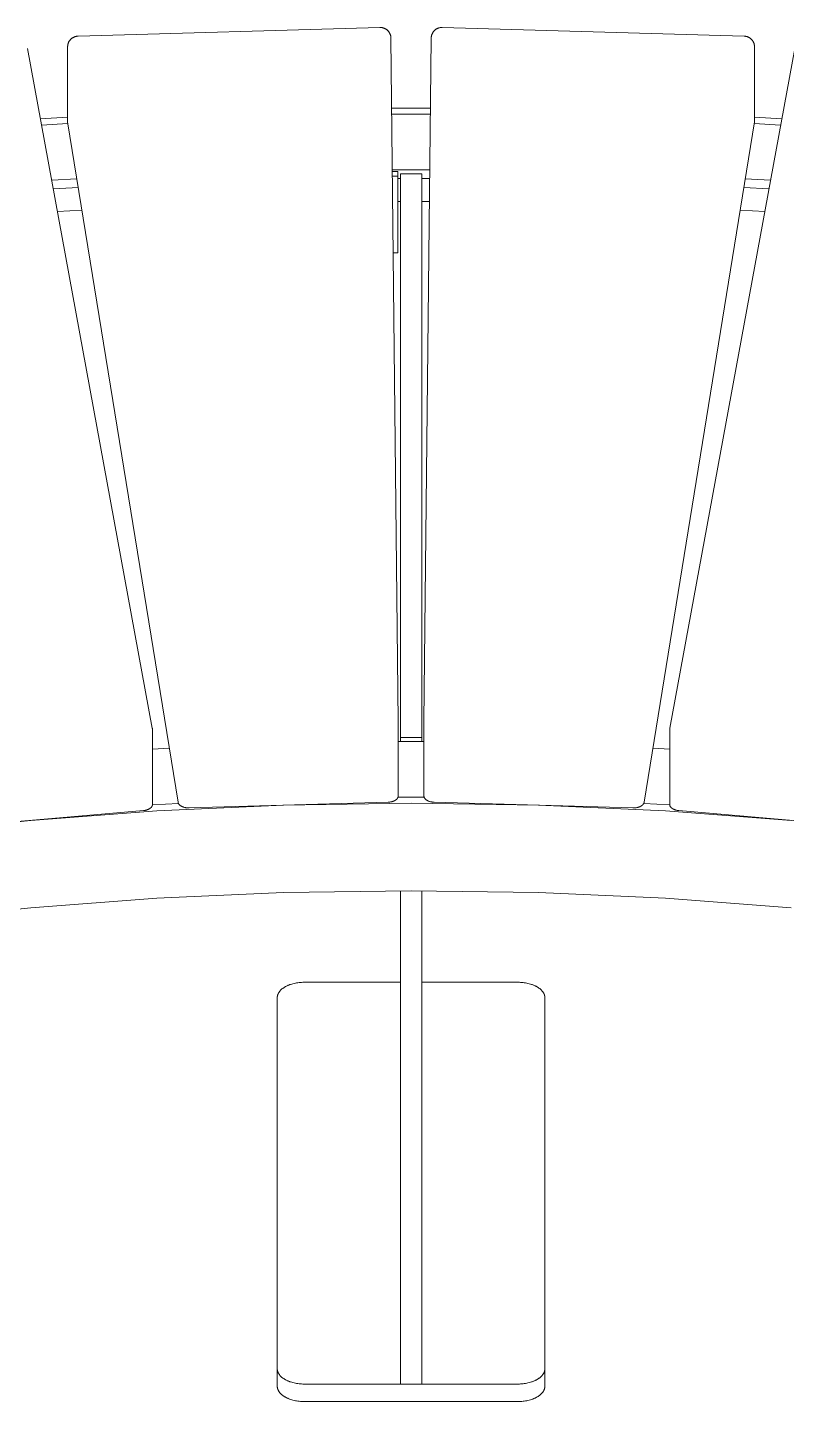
# Model space of a CAD drawing. Header units: inches. Extents: x -14 to 184, y -4 to 134.
# Drawn here: x 132.45 to 143.61, y 67.31 to 87.52 of the extents above; entities that cross this region are included whole.
import ezdxf

# ---------------------------------------------------------------- set-up
doc = ezdxf.new("R2010")
doc.units = ezdxf.units.IN
doc.layers.add('ZANO_R', color=7, linetype='Continuous', lineweight=0)

msp = doc.modelspace()

# ---------------------------------------------------------------- linework, layer by layer
at = {"layer": 'ZANO_R'}
for p, q in [((133.06349, 87.32148), (133.06653, 87.32593)), ((133.06653, 87.32593), (133.06973, 87.33028)), ((133.06973, 87.33028), (133.07307, 87.33452)), ((133.07307, 87.33452), (133.07656, 87.33864)), ((133.07656, 87.33864), (133.08018, 87.34263)), ((133.08018, 87.34263), (133.08394, 87.3465)), ((133.08394, 87.3465), (133.08784, 87.35024)), ((133.08784, 87.35024), (133.09185, 87.35385)), ((133.09185, 87.35385), (133.09599, 87.35731)), ((133.09599, 87.35731), (133.10024, 87.36063)), ((133.10024, 87.36063), (133.10461, 87.3638)), ((133.10461, 87.3638), (133.10908, 87.36682)), ((133.10908, 87.36682), (133.11365, 87.36969)), ((133.11365, 87.36969), (133.11832, 87.3724)), ((133.11832, 87.3724), (133.12308, 87.37494)), ((133.12308, 87.37494), (133.12792, 87.37732)), ((133.12792, 87.37732), (133.13284, 87.37954)), ((133.13284, 87.37954), (133.13784, 87.38158)), ((133.13784, 87.38158), (133.1429, 87.38345)), ((133.1429, 87.38345), (133.14802, 87.38515)), ((133.14802, 87.38515), (133.1532, 87.38667)), ((133.1532, 87.38667), (133.15842, 87.38802)), ((133.15842, 87.38802), (133.16369, 87.38918)), ((133.16369, 87.38918), (133.169, 87.39016)), ((133.169, 87.39016), (133.17434, 87.39096)), ((133.17434, 87.39096), (133.1797, 87.39158)), ((133.1797, 87.39158), (133.18508, 87.39201)), ((133.18508, 87.39201), (133.19047, 87.39226)), ((133.19047, 87.39226), (137.63134, 87.5199)), ((137.63134, 87.5199), (137.63676, 87.51996)), ((137.63676, 87.51996), (137.64218, 87.51983)), ((137.64218, 87.51983), (137.64758, 87.51952)), ((137.64758, 87.51952), (137.65298, 87.51903)), ((137.65298, 87.51903), (137.65835, 87.51835)), ((137.65835, 87.51835), (137.6637, 87.51748)), ((137.6637, 87.51748), (137.66901, 87.51643)), ((137.66901, 87.51643), (137.67429, 87.5152)), ((137.67429, 87.5152), (137.67952, 87.51379)), ((137.67952, 87.51379), (137.6847, 87.5122)), ((137.6847, 87.5122), (137.68982, 87.51043)), ((137.68982, 87.51043), (137.69487, 87.50849)), ((137.69487, 87.50849), (137.69986, 87.50637)), ((137.69986, 87.50637), (137.70477, 87.50409)), ((137.70477, 87.50409), (137.7096, 87.50163)), ((137.7096, 87.50163), (137.71434, 87.49902)), ((137.71434, 87.49902), (137.71899, 87.49624)), ((137.71899, 87.49624), (137.72354, 87.4933)), ((137.72354, 87.4933), (137.72799, 87.49021)), ((137.72799, 87.49021), (137.73233, 87.48696)), ((137.73233, 87.48696), (137.73655, 87.48357)), ((137.73655, 87.48357), (137.74066, 87.48004)), ((137.74066, 87.48004), (137.74464, 87.47636)), ((137.74464, 87.47636), (137.74849, 87.47256)), ((137.74849, 87.47256), (137.75221, 87.46862)), ((137.75221, 87.46862), (137.75579, 87.46455)), ((137.75579, 87.46455), (137.75923, 87.46037)), ((137.75923, 87.46037), (137.76252, 87.45607)), ((137.76252, 87.45607), (137.76567, 87.45166)), ((137.76567, 87.45166), (137.76866, 87.44714)), ((137.76866, 87.44714), (137.77149, 87.44253)), ((137.77149, 87.44253), (137.77416, 87.43781)), ((137.77416, 87.43781), (137.77667, 87.43301)), ((137.77667, 87.43301), (137.77901, 87.42813)), ((137.77901, 87.42813), (137.78119, 87.42317)), ((137.78119, 87.42317), (137.78319, 87.41813)), ((137.78319, 87.41813), (137.78501, 87.41303)), ((137.78501, 87.41303), (137.78666, 87.40787)), ((137.78666, 87.40787), (137.78814, 87.40266)), ((137.78814, 87.40266), (137.78943, 87.3974)), ((137.78943, 87.3974), (137.79054, 87.3921)), ((137.79054, 87.3921), (137.79147, 87.38676)), ((137.79147, 87.38676), (137.79221, 87.3814)), ((137.79221, 87.3814), (137.79277, 87.37601)), ((137.79277, 87.37601), (137.79306, 87.37206)), ((137.79306, 87.37206), (137.79325, 87.36811)), ((137.79325, 87.36811), (137.79334, 87.36415)), ((137.79334, 87.36415), (137.89974, 77.30796)), ((138.2791, 77.30796), (138.38551, 87.36415)), ((138.38551, 87.36415), (138.3856, 87.36811)), ((138.3856, 87.36811), (138.38579, 87.37206)), ((138.38579, 87.37206), (138.38608, 87.37601)), ((138.38608, 87.37601), (138.38664, 87.3814)), ((138.38664, 87.3814), (138.38738, 87.38676)), ((138.38738, 87.38676), (138.38831, 87.3921)), ((138.38831, 87.3921), (138.38942, 87.3974)), ((138.38942, 87.3974), (138.39071, 87.40266)), ((138.39071, 87.40266), (138.39218, 87.40787)), ((138.39218, 87.40787), (138.39383, 87.41303)), ((138.39383, 87.41303), (138.39566, 87.41813)), ((138.39566, 87.41813), (138.39766, 87.42317)), ((138.39766, 87.42317), (138.39983, 87.42813)), ((138.39983, 87.42813), (138.40218, 87.43301)), ((138.40218, 87.43301), (138.40468, 87.43781)), ((138.40468, 87.43781), (138.40736, 87.44253)), ((138.40736, 87.44253), (138.41019, 87.44714)), ((138.41019, 87.44714), (138.41318, 87.45166)), ((138.41318, 87.45166), (138.41632, 87.45607)), ((138.41632, 87.45607), (138.41962, 87.46037)), ((138.41962, 87.46037), (138.42306, 87.46455)), ((138.42306, 87.46455), (138.42664, 87.46862)), ((138.42664, 87.46862), (138.43036, 87.47256)), ((138.43036, 87.47256), (138.43421, 87.47636)), ((138.43421, 87.47636), (138.43819, 87.48004)), ((138.43819, 87.48004), (138.4423, 87.48357)), ((138.4423, 87.48357), (138.44652, 87.48696)), ((138.44652, 87.48696), (138.45086, 87.49021)), ((138.45086, 87.49021), (138.4553, 87.4933)), ((138.4553, 87.4933), (138.45986, 87.49624)), ((138.45986, 87.49624), (138.4645, 87.49902)), ((138.4645, 87.49902), (138.46925, 87.50163)), ((138.46925, 87.50163), (138.47408, 87.50409)), ((138.47408, 87.50409), (138.47899, 87.50637)), ((138.47899, 87.50637), (138.48397, 87.50849)), ((138.48397, 87.50849), (138.48903, 87.51043)), ((138.48903, 87.51043), (138.49415, 87.5122)), ((138.49415, 87.5122), (138.49933, 87.51379)), ((138.49933, 87.51379), (138.50456, 87.5152)), ((138.50456, 87.5152), (138.50983, 87.51643)), ((138.50983, 87.51643), (138.51515, 87.51748)), ((138.51515, 87.51748), (138.52049, 87.51835)), ((138.52049, 87.51835), (138.52587, 87.51903)), ((138.52587, 87.51903), (138.53126, 87.51952)), ((138.53126, 87.51952), (138.53667, 87.51983)), ((138.53667, 87.51983), (138.54209, 87.51996)), ((138.54209, 87.51996), (138.5475, 87.5199)), ((138.5475, 87.5199), (142.98838, 87.39226)), ((142.98838, 87.39226), (142.99377, 87.39201)), ((142.99377, 87.39201), (142.99915, 87.39158)), ((142.99915, 87.39158), (143.00451, 87.39096)), ((143.00451, 87.39096), (143.00985, 87.39016)), ((143.00985, 87.39016), (143.01515, 87.38918)), ((143.01515, 87.38918), (143.02042, 87.38802)), ((143.02042, 87.38802), (143.02565, 87.38667)), ((143.02565, 87.38667), (143.03083, 87.38515)), ((143.03083, 87.38515), (143.03595, 87.38345)), ((143.03595, 87.38345), (143.04101, 87.38158)), ((143.04101, 87.38158), (143.046, 87.37954)), ((143.046, 87.37954), (143.05092, 87.37732)), ((143.05092, 87.37732), (143.05577, 87.37494)), ((143.05577, 87.37494), (143.06052, 87.3724)), ((143.06052, 87.3724), (143.06519, 87.36969)), ((143.06519, 87.36969), (143.06976, 87.36682)), ((143.06976, 87.36682), (143.07424, 87.3638)), ((143.07424, 87.3638), (143.0786, 87.36063)), ((143.0786, 87.36063), (143.08286, 87.35731)), ((143.08286, 87.35731), (143.08699, 87.35385)), ((143.08699, 87.35385), (143.09101, 87.35024)), ((143.09101, 87.35024), (143.0949, 87.3465)), ((143.0949, 87.3465), (143.09866, 87.34263)), ((143.09866, 87.34263), (143.10229, 87.33864)), ((143.10229, 87.33864), (143.10577, 87.33452)), ((143.10577, 87.33452), (143.10912, 87.33028)), ((143.10912, 87.33028), (143.11231, 87.32593)), ((143.11231, 87.32593), (143.11536, 87.32148)), ((132.44726, 87.21126), (134.28307, 77.21089)), ((133.03751, 87.23484), (133.0376, 87.24024)), ((133.03751, 86.14189), (133.03751, 87.23484)), ((133.0376, 87.24024), (133.03788, 87.24562)), ((133.03788, 87.24562), (133.03834, 87.251)), ((133.03834, 87.251), (133.03899, 87.25636)), ((133.03899, 87.25636), (133.03982, 87.26169)), ((133.03982, 87.26169), (133.04083, 87.26699)), ((133.04083, 87.26699), (133.04202, 87.27225)), ((133.04202, 87.27225), (133.04339, 87.27747)), ((133.04339, 87.27747), (133.04494, 87.28264)), ((133.04494, 87.28264), (133.04667, 87.28776)), ((133.04667, 87.28776), (133.04857, 87.29281)), ((133.04857, 87.29281), (133.05064, 87.29779)), ((133.05064, 87.29779), (133.05288, 87.3027)), ((133.05288, 87.3027), (133.05529, 87.30753)), ((133.05529, 87.30753), (133.05786, 87.31227)), ((133.05786, 87.31227), (133.0606, 87.31692)), ((133.0606, 87.31692), (133.06349, 87.32148)), ((141.89578, 77.21089), (143.73159, 87.21126)), ((143.11536, 87.32148), (143.11825, 87.31692)), ((143.11825, 87.31692), (143.12098, 87.31227)), ((143.12098, 87.31227), (143.12356, 87.30753)), ((143.12356, 87.30753), (143.12596, 87.3027)), ((143.12596, 87.3027), (143.12821, 87.29779)), ((143.12821, 87.29779), (143.13028, 87.29281)), ((143.13028, 87.29281), (143.13218, 87.28776)), ((143.13218, 87.28776), (143.1339, 87.28264)), ((143.1339, 87.28264), (143.13545, 87.27747)), ((143.13545, 87.27747), (143.13683, 87.27225)), ((143.13683, 87.27225), (143.13802, 87.26699)), ((143.13802, 87.26699), (143.13903, 87.26169)), ((143.13903, 87.26169), (143.13986, 87.25636)), ((143.13986, 87.25636), (143.1405, 87.251)), ((143.1405, 87.251), (143.14096, 87.24562)), ((143.14096, 87.24562), (143.14124, 87.24024)), ((143.14124, 87.24024), (143.14133, 87.23484)), ((143.14133, 87.23484), (143.14133, 86.14189)), ((137.80423, 86.3346), (138.37461, 86.3346)), ((132.63739, 86.17554), (133.03751, 86.19814)), ((133.03753, 86.14038), (133.03751, 86.14189)), ((133.0376, 86.13888), (133.03753, 86.14038)), ((133.03771, 86.13737), (133.0376, 86.13888)), ((133.03771, 86.13737), (133.03784, 86.13605)), ((133.03784, 86.13605), (133.038, 86.13473)), ((133.038, 86.13473), (133.0382, 86.13341)), ((134.66226, 76.12084), (133.0382, 86.13341)), ((137.8052, 86.24368), (138.37365, 86.24368)), ((143.14065, 86.13341), (141.51659, 76.12084)), ((143.14089, 86.1351), (143.14065, 86.13341)), ((143.14109, 86.13679), (143.14089, 86.1351)), ((143.14122, 86.13849), (143.14109, 86.13679)), ((143.14131, 86.14019), (143.14122, 86.13849)), ((143.14133, 86.14189), (143.14131, 86.14019)), ((143.14133, 86.19814), (143.54145, 86.17554)), ((132.65399, 86.08512), (133.04247, 86.10709)), ((143.13638, 86.10709), (143.52486, 86.08512)), ((137.81385, 85.42541), (138.36499, 85.42541)), ((137.81409, 85.40289), (137.89257, 85.40289)), ((137.89257, 85.33469), (137.81481, 85.33469)), ((137.89257, 85.33469), (137.89257, 85.40289)), ((137.89257, 84.37033), (137.89257, 85.33469)), ((137.93194, 85.36879), (138.2469, 85.36879)), ((137.93194, 77.07222), (137.93194, 85.36879)), ((138.2469, 77.07222), (138.2469, 85.36879)), ((132.80337, 85.27138), (133.17462, 85.29236)), ((132.82673, 85.14417), (133.19529, 85.1649)), ((137.89257, 85.29703), (137.93194, 85.29711)), ((138.2469, 85.29711), (138.36363, 85.29683)), ((142.98355, 85.1649), (143.35212, 85.14417)), ((143.00423, 85.29236), (143.37547, 85.27138)), ((137.93194, 84.95816), (137.89257, 84.95809)), ((138.36005, 84.9579), (138.2469, 84.95816)), ((133.24924, 84.83229), (132.88757, 84.81271)), ((143.29127, 84.81271), (142.9296, 84.83229)), ((137.89257, 84.25039), (137.89257, 84.37033)), ((137.89257, 84.20393), (137.82678, 84.20393)), ((137.89257, 84.21532), (137.89257, 84.25039)), ((137.89257, 84.20653), (137.89257, 84.21532)), ((137.89257, 84.20446), (137.89257, 84.20653)), ((137.89257, 84.20401), (137.89257, 84.20446)), ((137.89257, 84.20394), (137.89257, 84.20401)), ((137.89257, 84.20395), (137.89257, 84.20393)), ((137.89257, 84.20393), (137.89257, 84.20394)), ((137.89257, 84.20393), (137.89257, 84.20393)), ((137.89974, 77.30796), (137.89975, 77.30629)), ((137.89975, 77.30629), (137.89975, 76.21334)), ((138.2791, 77.30629), (138.2791, 77.30796)), ((138.2791, 76.21334), (138.2791, 77.30629)), ((134.28307, 77.21089), (134.28386, 77.20619)), ((134.28386, 77.20619), (134.28451, 77.20147)), ((134.28451, 77.20147), (134.28501, 77.19673)), ((134.28501, 77.19673), (134.28537, 77.19198)), ((134.28537, 77.19198), (134.28559, 77.18722)), ((134.28559, 77.18722), (134.28566, 77.18246)), ((134.28566, 77.18246), (134.28566, 76.08951)), ((138.2791, 77.01533), (137.89975, 77.01533)), ((138.2469, 77.07222), (137.93194, 77.07222)), ((137.93194, 77.01541), (137.93194, 77.07222)), ((138.2469, 77.01541), (138.2469, 77.07222)), ((141.89319, 77.18247), (141.89578, 77.21089)), ((141.89319, 76.08951), (141.89319, 77.18246)), ((134.53283, 76.91877), (134.28566, 76.90481)), ((141.89319, 76.90481), (141.64601, 76.91877)), ((137.89929, 76.20638), (137.89941, 76.20739)), ((137.89941, 76.20739), (137.89952, 76.20839)), ((137.89952, 76.20839), (137.8996, 76.20939)), ((137.8996, 76.20939), (137.89967, 76.21038)), ((137.89967, 76.21038), (137.89971, 76.21137)), ((137.89971, 76.21137), (137.89974, 76.21236)), ((137.89974, 76.21236), (137.89975, 76.21334)), ((138.2791, 76.21334), (138.27911, 76.21236)), ((138.27911, 76.21236), (138.27913, 76.21137)), ((138.27913, 76.21137), (138.27918, 76.21038)), ((138.27918, 76.21038), (138.27925, 76.20939)), ((138.27925, 76.20939), (138.27933, 76.20839)), ((138.27933, 76.20839), (138.27943, 76.20739)), ((138.27943, 76.20739), (138.27956, 76.20638)), ((134.18318, 76.00431), (134.1895, 76.00576)), ((134.1895, 76.00576), (134.19577, 76.00739)), ((134.19577, 76.00739), (134.20199, 76.00919)), ((134.20199, 76.00919), (134.20811, 76.01117)), ((134.20811, 76.01117), (134.21413, 76.01332)), ((134.21413, 76.01332), (134.22002, 76.01565)), ((134.22002, 76.01565), (134.22575, 76.01814)), ((134.22575, 76.01814), (134.22856, 76.01945)), ((134.22856, 76.01945), (134.23132, 76.0208)), ((134.23132, 76.0208), (134.23403, 76.02219)), ((134.23403, 76.02219), (134.23669, 76.02362)), ((134.23669, 76.02362), (134.23929, 76.02508)), ((134.23929, 76.02508), (134.24185, 76.02658)), ((134.24185, 76.02658), (134.24434, 76.02812)), ((134.24434, 76.02812), (134.24677, 76.02969)), ((134.24677, 76.02969), (134.24915, 76.03129)), ((134.24915, 76.03129), (134.25145, 76.03293)), ((134.25145, 76.03293), (134.2537, 76.0346)), ((134.2537, 76.0346), (134.25587, 76.0363)), ((134.25587, 76.0363), (134.25797, 76.03802)), ((134.25797, 76.03802), (134.26001, 76.03977)), ((134.26001, 76.03977), (134.26197, 76.04155)), ((134.26197, 76.04155), (134.26385, 76.04335)), ((134.26385, 76.04335), (134.26566, 76.04517)), ((134.26566, 76.04517), (134.2674, 76.04701)), ((134.2674, 76.04701), (134.26906, 76.04887)), ((134.26906, 76.04887), (134.27064, 76.05075)), ((134.27064, 76.05075), (134.27214, 76.05265)), ((134.27214, 76.05265), (134.27356, 76.05456)), ((134.27356, 76.05456), (134.2749, 76.05648)), ((134.2749, 76.05648), (134.27616, 76.05841)), ((134.27616, 76.05841), (134.27734, 76.06035)), ((134.27734, 76.06035), (134.27844, 76.0623)), ((134.27844, 76.0623), (134.27946, 76.06425)), ((134.27946, 76.06425), (134.2804, 76.06621)), ((134.2804, 76.06621), (134.28126, 76.06817)), ((134.28126, 76.06817), (134.28204, 76.07013)), ((134.28204, 76.07013), (134.2824, 76.07112)), ((134.2824, 76.07112), (134.28274, 76.0721)), ((134.28274, 76.0721), (134.28307, 76.07308)), ((134.28307, 76.07308), (134.28337, 76.07406)), ((134.28337, 76.07406), (134.28365, 76.07504)), ((134.28365, 76.07504), (134.28391, 76.07601)), ((134.28391, 76.07601), (134.28416, 76.07699)), ((134.28416, 76.07699), (134.28438, 76.07797)), ((134.28438, 76.07797), (134.28459, 76.07894)), ((134.28459, 76.07894), (134.28478, 76.07991)), ((134.28478, 76.07991), (134.28495, 76.08088)), ((134.28495, 76.08088), (134.2851, 76.08185)), ((134.2851, 76.08185), (134.28523, 76.08282)), ((134.28514, 76.08215), (134.66771, 76.10419)), ((134.28523, 76.08282), (134.28535, 76.08378)), ((134.28535, 76.08378), (134.28544, 76.08474)), ((134.28544, 76.08474), (134.28552, 76.0857)), ((134.28552, 76.0857), (134.28558, 76.08666)), ((134.28558, 76.08666), (134.28562, 76.08761)), ((134.28562, 76.08761), (134.28565, 76.08856)), ((134.28565, 76.08856), (134.28566, 76.08951)), ((134.3487, 75.99457), (136.2153, 76.07838)), ((134.66226, 76.12084), (134.66243, 76.11986)), ((134.66243, 76.11986), (134.66261, 76.11888)), ((134.66261, 76.11888), (134.66282, 76.1179)), ((134.66282, 76.1179), (134.66305, 76.11691)), ((134.66305, 76.11691), (134.66329, 76.11592)), ((134.66329, 76.11592), (134.66356, 76.11492)), ((134.66356, 76.11492), (134.66385, 76.11393)), ((134.66385, 76.11393), (134.66415, 76.11293)), ((134.66415, 76.11293), (134.66448, 76.11193)), ((134.66448, 76.11193), (134.66483, 76.11093)), ((134.66483, 76.11093), (134.6652, 76.10993)), ((134.6652, 76.10993), (134.66559, 76.10892)), ((134.66559, 76.10892), (134.666, 76.10792)), ((134.666, 76.10792), (134.66643, 76.10691)), ((134.66643, 76.10691), (134.66689, 76.1059)), ((134.66689, 76.1059), (134.66736, 76.1049)), ((134.66736, 76.1049), (134.66838, 76.10288)), ((134.66838, 76.10288), (134.66948, 76.10087)), ((134.66948, 76.10087), (134.67068, 76.09885)), ((134.67068, 76.09885), (134.67196, 76.09685)), ((134.67196, 76.09685), (134.67333, 76.09485)), ((134.67333, 76.09485), (134.6748, 76.09285)), ((134.6748, 76.09285), (134.67635, 76.09087)), ((134.67635, 76.09087), (134.67799, 76.0889)), ((134.67799, 76.0889), (134.67973, 76.08694)), ((134.67973, 76.08694), (134.68155, 76.085)), ((134.68155, 76.085), (134.68346, 76.08308)), ((134.68346, 76.08308), (134.68547, 76.08117)), ((134.68547, 76.08117), (134.68756, 76.07929)), ((134.68756, 76.07929), (134.68973, 76.07744)), ((134.68973, 76.07744), (134.692, 76.0756)), ((134.692, 76.0756), (134.69434, 76.0738)), ((134.69434, 76.0738), (134.69677, 76.07203)), ((134.69677, 76.07203), (134.69928, 76.07029)), ((134.69928, 76.07029), (134.70188, 76.06858)), ((134.70188, 76.06858), (134.70454, 76.0669)), ((134.70454, 76.0669), (134.70729, 76.06527)), ((134.70729, 76.06527), (134.7101, 76.06367)), ((134.7101, 76.06367), (134.71299, 76.06211)), ((134.71299, 76.06211), (134.71594, 76.0606)), ((134.71594, 76.0606), (134.71896, 76.05913)), ((134.71896, 76.05913), (134.72204, 76.0577)), ((134.72204, 76.0577), (134.72518, 76.05632)), ((134.72518, 76.05632), (134.72838, 76.05498)), ((134.72838, 76.05498), (134.73163, 76.0537)), ((134.73163, 76.0537), (134.73493, 76.05246)), ((134.73493, 76.05246), (134.74166, 76.05014)), ((134.74166, 76.05014), (134.74854, 76.04802)), ((134.74854, 76.04802), (134.75556, 76.04612)), ((134.75556, 76.04612), (134.76268, 76.04443)), ((134.76268, 76.04443), (134.76987, 76.04295)), ((134.76987, 76.04295), (134.77711, 76.04169)), ((134.77711, 76.04169), (134.78436, 76.04063)), ((134.78436, 76.04063), (134.7916, 76.03979)), ((134.7916, 76.03979), (134.79881, 76.03915)), ((134.79881, 76.03915), (134.80597, 76.03872)), ((134.80597, 76.03872), (134.81304, 76.03847)), ((134.81304, 76.03847), (134.82002, 76.0384)), ((134.82002, 76.0384), (134.82688, 76.03851)), ((137.7501, 76.12253), (134.82688, 76.03851)), ((136.2153, 76.07838), (138.08942, 76.10639)), ((137.7501, 76.12253), (137.75692, 76.12281)), ((137.75692, 76.12281), (137.76382, 76.12328)), ((137.76382, 76.12328), (137.77078, 76.12392)), ((137.77078, 76.12392), (137.7778, 76.12476)), ((137.7778, 76.12476), (137.78483, 76.1258)), ((137.78483, 76.1258), (137.79186, 76.12705)), ((137.79186, 76.12705), (137.79887, 76.1285)), ((137.79887, 76.1285), (137.80582, 76.13015)), ((137.80582, 76.13015), (137.8127, 76.13202)), ((137.8127, 76.13202), (137.81946, 76.13409)), ((137.81946, 76.13409), (137.82609, 76.13637)), ((137.82609, 76.13637), (137.82935, 76.13759)), ((137.82935, 76.13759), (137.83257, 76.13885)), ((137.83257, 76.13885), (137.83573, 76.14016)), ((137.83573, 76.14016), (137.83885, 76.14153)), ((137.83885, 76.14153), (137.84191, 76.14293)), ((137.84191, 76.14293), (137.84491, 76.14439)), ((137.84491, 76.14439), (137.84786, 76.14589)), ((137.84786, 76.14589), (137.85074, 76.14743)), ((137.85074, 76.14743), (137.85356, 76.14901)), ((137.85356, 76.14901), (137.85631, 76.15064)), ((137.85631, 76.15064), (137.85898, 76.1523)), ((137.85898, 76.1523), (137.86159, 76.154)), ((137.86159, 76.154), (137.86412, 76.15574)), ((137.86412, 76.15574), (137.86657, 76.15751)), ((137.86657, 76.15751), (137.86894, 76.15932)), ((137.86894, 76.15932), (137.87122, 76.16115)), ((137.87122, 76.16115), (137.87343, 76.16302)), ((137.87343, 76.16302), (137.87555, 76.16491)), ((137.87555, 76.16491), (137.87758, 76.16682)), ((137.87758, 76.16682), (137.87952, 76.16876)), ((137.87952, 76.16876), (137.88138, 76.17072)), ((137.88138, 76.17072), (137.88314, 76.1727)), ((137.88314, 76.1727), (137.88482, 76.1747)), ((137.88482, 76.1747), (137.8864, 76.17671)), ((137.8864, 76.17671), (137.8879, 76.17874)), ((137.8879, 76.17874), (137.8893, 76.18077)), ((137.8893, 76.18077), (137.89061, 76.18282)), ((137.89061, 76.18282), (137.89183, 76.18487)), ((137.89183, 76.18487), (137.89296, 76.18693)), ((137.89296, 76.18693), (137.89349, 76.18796)), ((137.89349, 76.18796), (137.894, 76.18899)), ((137.894, 76.18899), (137.89448, 76.19002)), ((137.89448, 76.19002), (137.89494, 76.19105)), ((137.89494, 76.19105), (137.89538, 76.19208)), ((137.89538, 76.19208), (137.8958, 76.19311)), ((137.8958, 76.19311), (137.8962, 76.19414)), ((137.8962, 76.19414), (137.89657, 76.19517)), ((137.89657, 76.19517), (137.89693, 76.1962)), ((137.89693, 76.1962), (137.89726, 76.19723)), ((137.89719, 76.19702), (138.28166, 76.19702)), ((137.89726, 76.19723), (137.89757, 76.19825)), ((137.89757, 76.19825), (137.89785, 76.19928)), ((137.89785, 76.19928), (137.89812, 76.2003)), ((137.89812, 76.2003), (137.89837, 76.20132)), ((137.89837, 76.20132), (137.89859, 76.20234)), ((137.89859, 76.20234), (137.8988, 76.20335)), ((137.8988, 76.20335), (137.89898, 76.20437)), ((137.89898, 76.20437), (137.89914, 76.20538)), ((137.89914, 76.20538), (137.89929, 76.20638)), ((138.08942, 76.10639), (139.96354, 76.07838)), ((138.27956, 76.20638), (138.2797, 76.20538)), ((138.2797, 76.20538), (138.27987, 76.20437)), ((138.27987, 76.20437), (138.28005, 76.20335)), ((138.28005, 76.20335), (138.28025, 76.20234)), ((138.28025, 76.20234), (138.28048, 76.20132)), ((138.28048, 76.20132), (138.28073, 76.2003)), ((138.28073, 76.2003), (138.28099, 76.19928)), ((138.28099, 76.19928), (138.28128, 76.19825)), ((138.28128, 76.19825), (138.28159, 76.19723)), ((138.28159, 76.19723), (138.28192, 76.1962)), ((138.28192, 76.1962), (138.28227, 76.19517)), ((138.28227, 76.19517), (138.28265, 76.19414)), ((138.28265, 76.19414), (138.28304, 76.19311)), ((138.28304, 76.19311), (138.28346, 76.19208)), ((138.28346, 76.19208), (138.2839, 76.19105)), ((138.2839, 76.19105), (138.28437, 76.19002)), ((138.28437, 76.19002), (138.28485, 76.18899)), ((138.28485, 76.18899), (138.28536, 76.18796)), ((138.28536, 76.18796), (138.28589, 76.18693)), ((138.28589, 76.18693), (138.28702, 76.18487)), ((138.28702, 76.18487), (138.28824, 76.18282)), ((138.28824, 76.18282), (138.28955, 76.18077)), ((138.28955, 76.18077), (138.29095, 76.17874)), ((138.29095, 76.17874), (138.29244, 76.17671)), ((138.29244, 76.17671), (138.29403, 76.1747)), ((138.29403, 76.1747), (138.2957, 76.1727)), ((138.2957, 76.1727), (138.29747, 76.17072)), ((138.29747, 76.17072), (138.29932, 76.16876)), ((138.29932, 76.16876), (138.30127, 76.16682)), ((138.30127, 76.16682), (138.3033, 76.16491)), ((138.3033, 76.16491), (138.30542, 76.16302)), ((138.30542, 76.16302), (138.30762, 76.16115)), ((138.30762, 76.16115), (138.30991, 76.15932)), ((138.30991, 76.15932), (138.31228, 76.15751)), ((138.31228, 76.15751), (138.31473, 76.15574)), ((138.31473, 76.15574), (138.31726, 76.154)), ((138.31726, 76.154), (138.31986, 76.1523)), ((138.31986, 76.1523), (138.32254, 76.15064)), ((138.32254, 76.15064), (138.32529, 76.14901)), ((138.32529, 76.14901), (138.3281, 76.14743)), ((138.3281, 76.14743), (138.33099, 76.14589)), ((138.33099, 76.14589), (138.33393, 76.14439)), ((138.33393, 76.14439), (138.33694, 76.14293)), ((138.33694, 76.14293), (138.34, 76.14153)), ((138.34, 76.14153), (138.34311, 76.14016)), ((138.34311, 76.14016), (138.34628, 76.13885)), ((138.34628, 76.13885), (138.34949, 76.13759)), ((138.34949, 76.13759), (138.35275, 76.13637)), ((138.35275, 76.13637), (138.35938, 76.13409)), ((138.35938, 76.13409), (138.36615, 76.13202)), ((138.36615, 76.13202), (138.37302, 76.13015)), ((138.37302, 76.13015), (138.37998, 76.1285)), ((138.37998, 76.1285), (138.38698, 76.12705)), ((138.38698, 76.12705), (138.39402, 76.1258)), ((138.39402, 76.1258), (138.40105, 76.12476)), ((138.40105, 76.12476), (138.40806, 76.12392)), ((138.40806, 76.12392), (138.41503, 76.12328)), ((138.41503, 76.12328), (138.42193, 76.12281)), ((138.42193, 76.12281), (138.42875, 76.12253)), ((141.35196, 76.03851), (138.42875, 76.12253)), ((139.96354, 76.07838), (141.83015, 75.99457)), ((141.35196, 76.03851), (141.35883, 76.0384)), ((141.35883, 76.0384), (141.3658, 76.03847)), ((141.3658, 76.03847), (141.37288, 76.03872)), ((141.37288, 76.03872), (141.38003, 76.03915)), ((141.38003, 76.03915), (141.38724, 76.03979)), ((141.38724, 76.03979), (141.39449, 76.04063)), ((141.39449, 76.04063), (141.40174, 76.04169)), ((141.40174, 76.04169), (141.40898, 76.04295)), ((141.40898, 76.04295), (141.41617, 76.04443)), ((141.41617, 76.04443), (141.42328, 76.04612)), ((141.42328, 76.04612), (141.4303, 76.04802)), ((141.4303, 76.04802), (141.43719, 76.05014)), ((141.43719, 76.05014), (141.44392, 76.05246)), ((141.44392, 76.05246), (141.44722, 76.0537)), ((141.44722, 76.0537), (141.45047, 76.05498)), ((141.45047, 76.05498), (141.45366, 76.05632)), ((141.45366, 76.05632), (141.4568, 76.0577)), ((141.4568, 76.0577), (141.45988, 76.05913)), ((141.45988, 76.05913), (141.4629, 76.0606)), ((141.4629, 76.0606), (141.46586, 76.06211)), ((141.46586, 76.06211), (141.46874, 76.06367)), ((141.46874, 76.06367), (141.47156, 76.06527)), ((141.47156, 76.06527), (141.4743, 76.0669)), ((141.4743, 76.0669), (141.47697, 76.06858)), ((141.47697, 76.06858), (141.47956, 76.07029)), ((141.47956, 76.07029), (141.48207, 76.07203)), ((141.48207, 76.07203), (141.4845, 76.0738)), ((141.4845, 76.0738), (141.48685, 76.0756)), ((141.48685, 76.0756), (141.48911, 76.07744)), ((141.48911, 76.07744), (141.49129, 76.07929)), ((141.49129, 76.07929), (141.49338, 76.08117)), ((141.49338, 76.08117), (141.49538, 76.08308)), ((141.49538, 76.08308), (141.4973, 76.085)), ((141.4973, 76.085), (141.49912, 76.08694)), ((141.49912, 76.08694), (141.50085, 76.0889)), ((141.50085, 76.0889), (141.5025, 76.09087)), ((141.5025, 76.09087), (141.50405, 76.09285)), ((141.50405, 76.09285), (141.50551, 76.09485)), ((141.50551, 76.09485), (141.50689, 76.09685)), ((141.50689, 76.09685), (141.50817, 76.09885)), ((141.50817, 76.09885), (141.50936, 76.10087)), ((141.50936, 76.10087), (141.51047, 76.10288)), ((141.51047, 76.10288), (141.51149, 76.1049)), ((141.51114, 76.10419), (141.8937, 76.08215)), ((141.51149, 76.1049), (141.51196, 76.1059)), ((141.51196, 76.1059), (141.51242, 76.10691)), ((141.51242, 76.10691), (141.51285, 76.10792)), ((141.51285, 76.10792), (141.51326, 76.10892)), ((141.51326, 76.10892), (141.51365, 76.10993)), ((141.51365, 76.10993), (141.51402, 76.11093)), ((141.51402, 76.11093), (141.51437, 76.11193)), ((141.51437, 76.11193), (141.51469, 76.11293)), ((141.51469, 76.11293), (141.515, 76.11393)), ((141.515, 76.11393), (141.51529, 76.11492)), ((141.51529, 76.11492), (141.51555, 76.11592)), ((141.51555, 76.11592), (141.5158, 76.11691)), ((141.5158, 76.11691), (141.51603, 76.1179)), ((141.51603, 76.1179), (141.51623, 76.11888)), ((141.51623, 76.11888), (141.51642, 76.11986)), ((141.51642, 76.11986), (141.51659, 76.12084)), ((141.89319, 76.08951), (141.8932, 76.08856)), ((141.8932, 76.08856), (141.89322, 76.08761)), ((141.89322, 76.08761), (141.89326, 76.08666)), ((141.89326, 76.08666), (141.89333, 76.0857)), ((141.89333, 76.0857), (141.8934, 76.08474)), ((141.8934, 76.08474), (141.8935, 76.08378)), ((141.8935, 76.08378), (141.89361, 76.08282)), ((141.89361, 76.08282), (141.89375, 76.08185)), ((141.89375, 76.08185), (141.8939, 76.08088)), ((141.8939, 76.08088), (141.89407, 76.07991)), ((141.89407, 76.07991), (141.89426, 76.07894)), ((141.89426, 76.07894), (141.89446, 76.07797)), ((141.89446, 76.07797), (141.89469, 76.07699)), ((141.89469, 76.07699), (141.89493, 76.07601)), ((141.89493, 76.07601), (141.8952, 76.07504)), ((141.8952, 76.07504), (141.89548, 76.07406)), ((141.89548, 76.07406), (141.89578, 76.07308)), ((141.89578, 76.07308), (141.8961, 76.0721)), ((141.8961, 76.0721), (141.89644, 76.07112)), ((141.89644, 76.07112), (141.8968, 76.07013)), ((141.8968, 76.07013), (141.89759, 76.06817)), ((141.89759, 76.06817), (141.89845, 76.06621)), ((141.89845, 76.06621), (141.89939, 76.06425)), ((141.89939, 76.06425), (141.90041, 76.0623)), ((141.90041, 76.0623), (141.90151, 76.06035)), ((141.90151, 76.06035), (141.90269, 76.05841)), ((141.90269, 76.05841), (141.90395, 76.05648)), ((141.90395, 76.05648), (141.90529, 76.05456)), ((141.90529, 76.05456), (141.90671, 76.05265)), ((141.90671, 76.05265), (141.90821, 76.05075)), ((141.90821, 76.05075), (141.90979, 76.04887)), ((141.90979, 76.04887), (141.91145, 76.04701)), ((141.91145, 76.04701), (141.91318, 76.04517)), ((141.91318, 76.04517), (141.91499, 76.04335)), ((141.91499, 76.04335), (141.91688, 76.04155)), ((141.91688, 76.04155), (141.91884, 76.03977)), ((141.91884, 76.03977), (141.92087, 76.03802)), ((141.92087, 76.03802), (141.92298, 76.0363)), ((141.92298, 76.0363), (141.92515, 76.0346)), ((141.92515, 76.0346), (141.92739, 76.03293)), ((141.92739, 76.03293), (141.9297, 76.03129)), ((141.9297, 76.03129), (141.93207, 76.02969)), ((141.93207, 76.02969), (141.93451, 76.02812)), ((141.93451, 76.02812), (141.937, 76.02658)), ((141.937, 76.02658), (141.93955, 76.02508)), ((141.93955, 76.02508), (141.94216, 76.02362)), ((141.94216, 76.02362), (141.94482, 76.02219)), ((141.94482, 76.02219), (141.94753, 76.0208)), ((141.94753, 76.0208), (141.95029, 76.01945)), ((141.95029, 76.01945), (141.95309, 76.01814)), ((141.95309, 76.01814), (141.95883, 76.01565)), ((141.95883, 76.01565), (141.96472, 76.01332)), ((141.96472, 76.01332), (141.97074, 76.01117)), ((141.97074, 76.01117), (141.97686, 76.00919)), ((141.97686, 76.00919), (141.98307, 76.00739)), ((141.98307, 76.00739), (141.98935, 76.00576)), ((141.98935, 76.00576), (141.99567, 76.00431)), ((130.6675, 75.66266), (132.49703, 75.85563)), ((134.15159, 75.9996), (131.25728, 75.74837)), ((132.49703, 75.85563), (134.3487, 75.99457)), ((134.15159, 75.9996), (134.15785, 76.00022)), ((134.15785, 76.00022), (134.16415, 76.00099)), ((134.16415, 76.00099), (134.17048, 76.00193)), ((134.17048, 76.00193), (134.17683, 76.00304)), ((134.17683, 76.00304), (134.18318, 76.00431)), ((141.83015, 75.99457), (143.68182, 75.85563)), ((141.99567, 76.00431), (142.00201, 76.00304)), ((142.00201, 76.00304), (142.00836, 76.00193)), ((142.00836, 76.00193), (142.0147, 76.00099)), ((142.0147, 76.00099), (142.021, 76.00022)), ((142.021, 76.00022), (142.02725, 75.9996)), ((144.92157, 75.74837), (142.02725, 75.9996)), ((136.2153, 74.79255), (134.3487, 74.70874)), ((138.08942, 74.82057), (136.2153, 74.79255)), ((137.93194, 67.56316), (137.93194, 74.82037)), ((139.96354, 74.79255), (138.08942, 74.82057)), ((138.2469, 67.56316), (138.2469, 74.82037)), ((141.83015, 74.70874), (139.96354, 74.79255)), ((134.3487, 74.70874), (132.49703, 74.5698)), ((143.68182, 74.5698), (141.83015, 74.70874)), ((132.49703, 74.5698), (130.6675, 74.37684)), ((136.19073, 73.37496), (136.19659, 73.37973)), ((136.19659, 73.37973), (136.20267, 73.38441)), ((136.20267, 73.38441), (136.20897, 73.38901)), ((136.20897, 73.38901), (136.21548, 73.39352)), ((136.21548, 73.39352), (136.2222, 73.39794)), ((136.2222, 73.39794), (136.22912, 73.40226)), ((136.22912, 73.40226), (136.23623, 73.40647)), ((136.23623, 73.40647), (136.24353, 73.41058)), ((136.24353, 73.41058), (136.25101, 73.41457)), ((136.25101, 73.41457), (136.25866, 73.41845)), ((136.25866, 73.41845), (136.26647, 73.42221)), ((136.26647, 73.42221), (136.27444, 73.42585)), ((136.27444, 73.42585), (136.28255, 73.42936)), ((136.28255, 73.42936), (136.2908, 73.43274)), ((136.2908, 73.43274), (136.29918, 73.436)), ((136.29918, 73.436), (136.30768, 73.43911)), ((136.30768, 73.43911), (136.31629, 73.4421)), ((136.31629, 73.4421), (136.33379, 73.44765)), ((136.33379, 73.44765), (136.35162, 73.45265)), ((136.35162, 73.45265), (136.3697, 73.45709)), ((136.3697, 73.45709), (136.38795, 73.46096)), ((136.38795, 73.46096), (136.40629, 73.46427)), ((136.40629, 73.46427), (136.42466, 73.46703)), ((136.42466, 73.46703), (136.44298, 73.46925)), ((136.44298, 73.46925), (136.4612, 73.47094)), ((136.4612, 73.47094), (136.47924, 73.47213)), ((136.47924, 73.47213), (136.49707, 73.47282)), ((136.49707, 73.47282), (136.51462, 73.47305)), ((137.93194, 73.47305), (136.51462, 73.47305)), ((139.66423, 73.47305), (138.2469, 73.47305)), ((139.66423, 73.47305), (139.68178, 73.47282)), ((139.68178, 73.47282), (139.6996, 73.47213)), ((139.6996, 73.47213), (139.71765, 73.47094)), ((139.71765, 73.47094), (139.73587, 73.46925)), ((139.73587, 73.46925), (139.75419, 73.46703)), ((139.75419, 73.46703), (139.77256, 73.46427)), ((139.77256, 73.46427), (139.7909, 73.46096)), ((139.7909, 73.46096), (139.80915, 73.45709)), ((139.80915, 73.45709), (139.82722, 73.45265)), ((139.82722, 73.45265), (139.84505, 73.44765)), ((139.84505, 73.44765), (139.86256, 73.4421)), ((139.86256, 73.4421), (139.87117, 73.43911)), ((139.87117, 73.43911), (139.87966, 73.436)), ((139.87966, 73.436), (139.88804, 73.43274)), ((139.88804, 73.43274), (139.89629, 73.42936)), ((139.89629, 73.42936), (139.90441, 73.42585)), ((139.90441, 73.42585), (139.91238, 73.42221)), ((139.91238, 73.42221), (139.92019, 73.41845)), ((139.92019, 73.41845), (139.92784, 73.41457)), ((139.92784, 73.41457), (139.93532, 73.41058)), ((139.93532, 73.41058), (139.94262, 73.40647)), ((139.94262, 73.40647), (139.94973, 73.40226)), ((139.94973, 73.40226), (139.95665, 73.39794)), ((139.95665, 73.39794), (139.96337, 73.39352)), ((139.96337, 73.39352), (139.96988, 73.38901)), ((139.96988, 73.38901), (139.97618, 73.38441)), ((139.97618, 73.38441), (139.98226, 73.37973)), ((139.98226, 73.37973), (139.98812, 73.37496)), ((136.12092, 73.24574), (136.12094, 73.24826)), ((136.12092, 73.24574), (136.12092, 67.79046)), ((136.12094, 73.24826), (136.12102, 73.25079)), ((136.12102, 73.25079), (136.12114, 73.25333)), ((136.12114, 73.25333), (136.12131, 73.25588)), ((136.12131, 73.25588), (136.12153, 73.25844)), ((136.12153, 73.25844), (136.12181, 73.261)), ((136.12181, 73.261), (136.12213, 73.26358)), ((136.12213, 73.26358), (136.12251, 73.26617)), ((136.12251, 73.26617), (136.12294, 73.26876)), ((136.12294, 73.26876), (136.12343, 73.27136)), ((136.12343, 73.27136), (136.12397, 73.27397)), ((136.12397, 73.27397), (136.12456, 73.27659)), ((136.12456, 73.27659), (136.12521, 73.27921)), ((136.12521, 73.27921), (136.12591, 73.28184)), ((136.12591, 73.28184), (136.12667, 73.28447)), ((136.12667, 73.28447), (136.12749, 73.2871)), ((136.12749, 73.2871), (136.12837, 73.28974)), ((136.12837, 73.28974), (136.1293, 73.29239)), ((136.1293, 73.29239), (136.13029, 73.29504)), ((136.13029, 73.29504), (136.13133, 73.29768)), ((136.13133, 73.29768), (136.13244, 73.30033)), ((136.13244, 73.30033), (136.13361, 73.30299)), ((136.13361, 73.30299), (136.13483, 73.30564)), ((136.13483, 73.30564), (136.13612, 73.30829)), ((136.13612, 73.30829), (136.13746, 73.31094)), ((136.13746, 73.31094), (136.13886, 73.31359)), ((136.13886, 73.31359), (136.14033, 73.31623)), ((136.14033, 73.31623), (136.14185, 73.31888)), ((136.14185, 73.31888), (136.14509, 73.32416)), ((136.14509, 73.32416), (136.14856, 73.32941)), ((136.14856, 73.32941), (136.15228, 73.33465)), ((136.15228, 73.33465), (136.15624, 73.33985)), ((136.15624, 73.33985), (136.16045, 73.34502)), ((136.16045, 73.34502), (136.1649, 73.35014)), ((136.1649, 73.35014), (136.16959, 73.35522)), ((136.16959, 73.35522), (136.17452, 73.36025)), ((136.17452, 73.36025), (136.17969, 73.36522)), ((136.17969, 73.36522), (136.18509, 73.37013)), ((136.18509, 73.37013), (136.19073, 73.37496)), ((139.98812, 73.37496), (139.99375, 73.37013)), ((139.99375, 73.37013), (139.99915, 73.36522)), ((139.99915, 73.36522), (140.00432, 73.36025)), ((140.00432, 73.36025), (140.00925, 73.35522)), ((140.00925, 73.35522), (140.01394, 73.35014)), ((140.01394, 73.35014), (140.01839, 73.34502)), ((140.01839, 73.34502), (140.0226, 73.33985)), ((140.0226, 73.33985), (140.02657, 73.33465)), ((140.02657, 73.33465), (140.03029, 73.32941)), ((140.03029, 73.32941), (140.03376, 73.32416)), ((140.03376, 73.32416), (140.03699, 73.31888)), ((140.03699, 73.31888), (140.03852, 73.31623)), ((140.03852, 73.31623), (140.03998, 73.31359)), ((140.03998, 73.31359), (140.04139, 73.31094)), ((140.04139, 73.31094), (140.04273, 73.30829)), ((140.04273, 73.30829), (140.04401, 73.30564)), ((140.04401, 73.30564), (140.04524, 73.30299)), ((140.04524, 73.30299), (140.0464, 73.30033)), ((140.0464, 73.30033), (140.04751, 73.29768)), ((140.04751, 73.29768), (140.04856, 73.29504)), ((140.04856, 73.29504), (140.04955, 73.29239)), ((140.04955, 73.29239), (140.05048, 73.28974)), ((140.05048, 73.28974), (140.05135, 73.2871)), ((140.05135, 73.2871), (140.05217, 73.28447)), ((140.05217, 73.28447), (140.05293, 73.28184)), ((140.05293, 73.28184), (140.05364, 73.27921)), ((140.05364, 73.27921), (140.05429, 73.27659)), ((140.05429, 73.27659), (140.05488, 73.27397)), ((140.05488, 73.27397), (140.05542, 73.27136)), ((140.05542, 73.27136), (140.0559, 73.26876)), ((140.0559, 73.26876), (140.05633, 73.26617)), ((140.05633, 73.26617), (140.05671, 73.26358)), ((140.05671, 73.26358), (140.05704, 73.261)), ((140.05704, 73.261), (140.05731, 73.25844)), ((140.05731, 73.25844), (140.05754, 73.25588)), ((140.05754, 73.25588), (140.05771, 73.25333)), ((140.05771, 73.25333), (140.05783, 73.25079)), ((140.05783, 73.25079), (140.0579, 73.24826)), ((140.0579, 73.24826), (140.05793, 73.24574)), ((140.05793, 67.79046), (140.05793, 73.24574)), ((136.12094, 67.78795), (136.12092, 67.79046)), ((136.12092, 67.79046), (136.12092, 67.5333)), ((136.12102, 67.78542), (136.12094, 67.78795)), ((136.12114, 67.78288), (136.12102, 67.78542)), ((136.12131, 67.78033), (136.12114, 67.78288)), ((136.12153, 67.77777), (136.12131, 67.78033)), ((136.12181, 67.7752), (136.12153, 67.77777)), ((136.12213, 67.77263), (136.12181, 67.7752)), ((136.12251, 67.77004), (136.12213, 67.77263)), ((136.12294, 67.76745), (136.12251, 67.77004)), ((136.12343, 67.76484), (136.12294, 67.76745)), ((136.12397, 67.76224), (136.12343, 67.76484)), ((136.12456, 67.75962), (136.12397, 67.76224)), ((136.12521, 67.757), (136.12456, 67.75962)), ((136.12591, 67.75437), (136.12521, 67.757)), ((136.12667, 67.75174), (136.12591, 67.75437)), ((136.12749, 67.7491), (136.12667, 67.75174)), ((136.12837, 67.74646), (136.12749, 67.7491)), ((136.1293, 67.74382), (136.12837, 67.74646)), ((136.13029, 67.74117), (136.1293, 67.74382)), ((136.13133, 67.73852), (136.13029, 67.74117)), ((136.13244, 67.73587), (136.13133, 67.73852)), ((136.13361, 67.73322), (136.13244, 67.73587)), ((136.13483, 67.73057), (136.13361, 67.73322)), ((136.13612, 67.72792), (136.13483, 67.73057)), ((136.13746, 67.72527), (136.13612, 67.72792)), ((136.13886, 67.72262), (136.13746, 67.72527)), ((136.14033, 67.71997), (136.13886, 67.72262)), ((136.14185, 67.71733), (136.14033, 67.71997)), ((136.14509, 67.71205), (136.14185, 67.71733)), ((140.03699, 67.71733), (140.03376, 67.71205)), ((140.03852, 67.71997), (140.03699, 67.71733)), ((140.03998, 67.72262), (140.03852, 67.71997)), ((140.04139, 67.72527), (140.03998, 67.72262)), ((140.04273, 67.72792), (140.04139, 67.72527)), ((140.04401, 67.73057), (140.04273, 67.72792)), ((140.04524, 67.73322), (140.04401, 67.73057)), ((140.0464, 67.73587), (140.04524, 67.73322)), ((140.04751, 67.73852), (140.0464, 67.73587)), ((140.04856, 67.74117), (140.04751, 67.73852)), ((140.04955, 67.74382), (140.04856, 67.74117)), ((140.05048, 67.74646), (140.04955, 67.74382)), ((140.05135, 67.7491), (140.05048, 67.74646)), ((140.05217, 67.75174), (140.05135, 67.7491)), ((140.05293, 67.75437), (140.05217, 67.75174)), ((140.05364, 67.757), (140.05293, 67.75437)), ((140.05429, 67.75962), (140.05364, 67.757)), ((140.05488, 67.76224), (140.05429, 67.75962)), ((140.05542, 67.76484), (140.05488, 67.76224)), ((140.0559, 67.76745), (140.05542, 67.76484)), ((140.05633, 67.77004), (140.0559, 67.76745)), ((140.05671, 67.77263), (140.05633, 67.77004)), ((140.05704, 67.7752), (140.05671, 67.77263)), ((140.05731, 67.77777), (140.05704, 67.7752)), ((140.05754, 67.78033), (140.05731, 67.77777)), ((140.05771, 67.78288), (140.05754, 67.78033)), ((140.05783, 67.78542), (140.05771, 67.78288)), ((140.0579, 67.78795), (140.05783, 67.78542)), ((140.05793, 67.79046), (140.0579, 67.78795)), ((140.05793, 67.5333), (140.05793, 67.79046)), ((136.12094, 67.53078), (136.12092, 67.5333)), ((136.12102, 67.52825), (136.12094, 67.53078)), ((136.12114, 67.52572), (136.12102, 67.52825)), ((136.12131, 67.52317), (136.12114, 67.52572)), ((136.12153, 67.52061), (136.12131, 67.52317)), ((136.12181, 67.51804), (136.12153, 67.52061)), ((136.12213, 67.51546), (136.12181, 67.51804)), ((136.12251, 67.51288), (136.12213, 67.51546)), ((136.14856, 67.7068), (136.14509, 67.71205)), ((136.15228, 67.70156), (136.14856, 67.7068)), ((136.15624, 67.69636), (136.15228, 67.70156)), ((136.16045, 67.69119), (136.15624, 67.69636)), ((136.1649, 67.68606), (136.16045, 67.69119)), ((136.16959, 67.68099), (136.1649, 67.68606)), ((136.17452, 67.67596), (136.16959, 67.68099)), ((136.17969, 67.67099), (136.17452, 67.67596)), ((136.18509, 67.66608), (136.17969, 67.67099)), ((136.19073, 67.66124), (136.18509, 67.66608)), ((136.19659, 67.65648), (136.19073, 67.66124)), ((136.20267, 67.6518), (136.19659, 67.65648)), ((136.20897, 67.6472), (136.20267, 67.6518)), ((136.21548, 67.64268), (136.20897, 67.6472)), ((136.2222, 67.63827), (136.21548, 67.64268)), ((136.22912, 67.63395), (136.2222, 67.63827)), ((136.23623, 67.62974), (136.22912, 67.63395)), ((136.24353, 67.62563), (136.23623, 67.62974)), ((136.25101, 67.62164), (136.24353, 67.62563)), ((136.25866, 67.61776), (136.25101, 67.62164)), ((136.26647, 67.614), (136.25866, 67.61776)), ((136.27444, 67.61036), (136.26647, 67.614)), ((136.28255, 67.60685), (136.27444, 67.61036)), ((136.2908, 67.60346), (136.28255, 67.60685)), ((136.29918, 67.60021), (136.2908, 67.60346)), ((136.30768, 67.59709), (136.29918, 67.60021)), ((136.31629, 67.59411), (136.30768, 67.59709)), ((136.33379, 67.58855), (136.31629, 67.59411)), ((136.35162, 67.58356), (136.33379, 67.58855)), ((136.3697, 67.57912), (136.35162, 67.58356)), ((136.38795, 67.57525), (136.3697, 67.57912)), ((136.40629, 67.57194), (136.38795, 67.57525)), ((136.42466, 67.56917), (136.40629, 67.57194)), ((136.44298, 67.56696), (136.42466, 67.56917)), ((136.4612, 67.56526), (136.44298, 67.56696)), ((136.47924, 67.56408), (136.4612, 67.56526)), ((136.49707, 67.56339), (136.47924, 67.56408)), ((136.51462, 67.56316), (136.49707, 67.56339)), ((136.51462, 67.56316), (139.66423, 67.56316)), ((139.68178, 67.56339), (139.66423, 67.56316)), ((139.6996, 67.56408), (139.68178, 67.56339)), ((139.71765, 67.56526), (139.6996, 67.56408)), ((139.73587, 67.56696), (139.71765, 67.56526)), ((139.75419, 67.56917), (139.73587, 67.56696)), ((139.77256, 67.57194), (139.75419, 67.56917)), ((139.7909, 67.57525), (139.77256, 67.57194)), ((139.80915, 67.57912), (139.7909, 67.57525)), ((139.82722, 67.58356), (139.80915, 67.57912)), ((139.84505, 67.58855), (139.82722, 67.58356)), ((139.86256, 67.59411), (139.84505, 67.58855)), ((139.87117, 67.59709), (139.86256, 67.59411)), ((139.87966, 67.60021), (139.87117, 67.59709)), ((139.88804, 67.60346), (139.87966, 67.60021)), ((139.89629, 67.60685), (139.88804, 67.60346)), ((139.90441, 67.61036), (139.89629, 67.60685)), ((139.91238, 67.614), (139.90441, 67.61036)), ((139.92019, 67.61776), (139.91238, 67.614)), ((139.92784, 67.62164), (139.92019, 67.61776)), ((139.93532, 67.62563), (139.92784, 67.62164)), ((139.94262, 67.62974), (139.93532, 67.62563)), ((139.94973, 67.63395), (139.94262, 67.62974)), ((139.95665, 67.63827), (139.94973, 67.63395)), ((139.96337, 67.64268), (139.95665, 67.63827)), ((139.96988, 67.6472), (139.96337, 67.64268)), ((139.97618, 67.6518), (139.96988, 67.6472)), ((139.98226, 67.65648), (139.97618, 67.6518)), ((139.98812, 67.66124), (139.98226, 67.65648)), ((139.99375, 67.66608), (139.98812, 67.66124)), ((139.99915, 67.67099), (139.99375, 67.66608)), ((140.00432, 67.67596), (139.99915, 67.67099)), ((140.00925, 67.68099), (140.00432, 67.67596)), ((140.01394, 67.68606), (140.00925, 67.68099)), ((140.01839, 67.69119), (140.01394, 67.68606)), ((140.0226, 67.69636), (140.01839, 67.69119)), ((140.02657, 67.70156), (140.0226, 67.69636)), ((140.03029, 67.7068), (140.02657, 67.70156)), ((140.03376, 67.71205), (140.03029, 67.7068)), ((140.05633, 67.51288), (140.05671, 67.51546)), ((140.05671, 67.51546), (140.05704, 67.51804)), ((140.05704, 67.51804), (140.05731, 67.52061)), ((140.05731, 67.52061), (140.05754, 67.52317)), ((140.05754, 67.52317), (140.05771, 67.52572)), ((140.05771, 67.52572), (140.05783, 67.52825)), ((140.05783, 67.52825), (140.0579, 67.53078)), ((140.0579, 67.53078), (140.05793, 67.5333)), ((136.12294, 67.51028), (136.12251, 67.51288)), ((136.12343, 67.50768), (136.12294, 67.51028)), ((136.12397, 67.50507), (136.12343, 67.50768)), ((136.12456, 67.50246), (136.12397, 67.50507)), ((136.12521, 67.49983), (136.12456, 67.50246)), ((136.12591, 67.49721), (136.12521, 67.49983)), ((136.12667, 67.49458), (136.12591, 67.49721)), ((136.12749, 67.49194), (136.12667, 67.49458)), ((136.12837, 67.4893), (136.12749, 67.49194)), ((136.1293, 67.48665), (136.12837, 67.4893)), ((136.13029, 67.48401), (136.1293, 67.48665)), ((136.13133, 67.48136), (136.13029, 67.48401)), ((136.13244, 67.47871), (136.13133, 67.48136)), ((136.13361, 67.47606), (136.13244, 67.47871)), ((136.13483, 67.47341), (136.13361, 67.47606)), ((136.13612, 67.47076), (136.13483, 67.47341)), ((136.13746, 67.4681), (136.13612, 67.47076)), ((136.13886, 67.46546), (136.13746, 67.4681)), ((136.14033, 67.46281), (136.13886, 67.46546)), ((136.14185, 67.46017), (136.14033, 67.46281)), ((136.14509, 67.45489), (136.14185, 67.46017)), ((136.14856, 67.44963), (136.14509, 67.45489)), ((136.15228, 67.4444), (136.14856, 67.44963)), ((136.15624, 67.43919), (136.15228, 67.4444)), ((136.16045, 67.43403), (136.15624, 67.43919)), ((136.1649, 67.4289), (136.16045, 67.43403)), ((136.16959, 67.42382), (136.1649, 67.4289)), ((136.17452, 67.41879), (136.16959, 67.42382)), ((136.17969, 67.41382), (136.17452, 67.41879)), ((136.18509, 67.40892), (136.17969, 67.41382)), ((136.19073, 67.40408), (136.18509, 67.40892)), ((136.19659, 67.39932), (136.19073, 67.40408)), ((136.20267, 67.39463), (136.19659, 67.39932)), ((136.20897, 67.39003), (136.20267, 67.39463)), ((136.21548, 67.38552), (136.20897, 67.39003)), ((136.2222, 67.3811), (136.21548, 67.38552)), ((136.22912, 67.37679), (136.2222, 67.3811)), ((136.23623, 67.37257), (136.22912, 67.37679)), ((136.24353, 67.36847), (136.23623, 67.37257)), ((136.25101, 67.36447), (136.24353, 67.36847)), ((136.25866, 67.36059), (136.25101, 67.36447)), ((136.26647, 67.35683), (136.25866, 67.36059)), ((136.27444, 67.35319), (136.26647, 67.35683)), ((136.28255, 67.34968), (136.27444, 67.35319)), ((136.2908, 67.3463), (136.28255, 67.34968)), ((136.29918, 67.34305), (136.2908, 67.3463)), ((136.30768, 67.33993), (136.29918, 67.34305)), ((136.31629, 67.33695), (136.30768, 67.33993)), ((136.33379, 67.33139), (136.31629, 67.33695)), ((136.35162, 67.32639), (136.33379, 67.33139)), ((136.3697, 67.32196), (136.35162, 67.32639)), ((136.38795, 67.31808), (136.3697, 67.32196)), ((136.40629, 67.31477), (136.38795, 67.31808)), ((136.42466, 67.31201), (136.40629, 67.31477)), ((139.75419, 67.31201), (139.77256, 67.31477)), ((139.77256, 67.31477), (139.7909, 67.31808)), ((139.7909, 67.31808), (139.80915, 67.32196)), ((139.80915, 67.32196), (139.82722, 67.32639)), ((139.82722, 67.32639), (139.84505, 67.33139)), ((139.84505, 67.33139), (139.86256, 67.33695)), ((139.86256, 67.33695), (139.87117, 67.33993)), ((139.87117, 67.33993), (139.87966, 67.34305)), ((139.87966, 67.34305), (139.88804, 67.3463)), ((139.88804, 67.3463), (139.89629, 67.34968)), ((139.89629, 67.34968), (139.90441, 67.35319)), ((139.90441, 67.35319), (139.91238, 67.35683)), ((139.91238, 67.35683), (139.92019, 67.36059)), ((139.92019, 67.36059), (139.92784, 67.36447)), ((139.92784, 67.36447), (139.93532, 67.36847)), ((139.93532, 67.36847), (139.94262, 67.37257)), ((139.94262, 67.37257), (139.94973, 67.37679)), ((139.94973, 67.37679), (139.95665, 67.3811)), ((139.95665, 67.3811), (139.96337, 67.38552)), ((139.96337, 67.38552), (139.96988, 67.39003)), ((139.96988, 67.39003), (139.97618, 67.39463)), ((139.97618, 67.39463), (139.98226, 67.39932)), ((139.98226, 67.39932), (139.98812, 67.40408)), ((139.98812, 67.40408), (139.99375, 67.40892)), ((139.99375, 67.40892), (139.99915, 67.41382)), ((139.99915, 67.41382), (140.00432, 67.41879)), ((140.00432, 67.41879), (140.00925, 67.42382)), ((140.00925, 67.42382), (140.01394, 67.4289)), ((140.01394, 67.4289), (140.01839, 67.43403)), ((140.01839, 67.43403), (140.0226, 67.43919)), ((140.0226, 67.43919), (140.02657, 67.4444)), ((140.02657, 67.4444), (140.03029, 67.44963)), ((140.03029, 67.44963), (140.03376, 67.45489)), ((140.03376, 67.45489), (140.03699, 67.46017)), ((140.03699, 67.46017), (140.03852, 67.46281)), ((140.03852, 67.46281), (140.03998, 67.46546)), ((140.03998, 67.46546), (140.04139, 67.4681)), ((140.04139, 67.4681), (140.04273, 67.47076)), ((140.04273, 67.47076), (140.04401, 67.47341)), ((140.04401, 67.47341), (140.04524, 67.47606)), ((140.04524, 67.47606), (140.0464, 67.47871)), ((140.0464, 67.47871), (140.04751, 67.48136)), ((140.04751, 67.48136), (140.04856, 67.48401)), ((140.04856, 67.48401), (140.04955, 67.48665)), ((140.04955, 67.48665), (140.05048, 67.4893)), ((140.05048, 67.4893), (140.05135, 67.49194)), ((140.05135, 67.49194), (140.05217, 67.49458)), ((140.05217, 67.49458), (140.05293, 67.49721)), ((140.05293, 67.49721), (140.05364, 67.49983)), ((140.05364, 67.49983), (140.05429, 67.50246)), ((140.05429, 67.50246), (140.05488, 67.50507)), ((140.05488, 67.50507), (140.05542, 67.50768)), ((140.05542, 67.50768), (140.0559, 67.51028)), ((140.0559, 67.51028), (140.05633, 67.51288)), ((136.44298, 67.30979), (136.42466, 67.31201)), ((136.4612, 67.3081), (136.44298, 67.30979)), ((136.47924, 67.30692), (136.4612, 67.3081)), ((136.49707, 67.30622), (136.47924, 67.30692)), ((136.51462, 67.306), (136.49707, 67.30622)), ((139.66423, 67.306), (136.51462, 67.306)), ((139.66423, 67.306), (139.68178, 67.30622)), ((139.68178, 67.30622), (139.6996, 67.30692)), ((139.6996, 67.30692), (139.71765, 67.3081)), ((139.71765, 67.3081), (139.73587, 67.30979)), ((139.73587, 67.30979), (139.75419, 67.31201))]:
    msp.add_line(p, q, dxfattribs=at)

doc.saveas('drawing.dxf')
